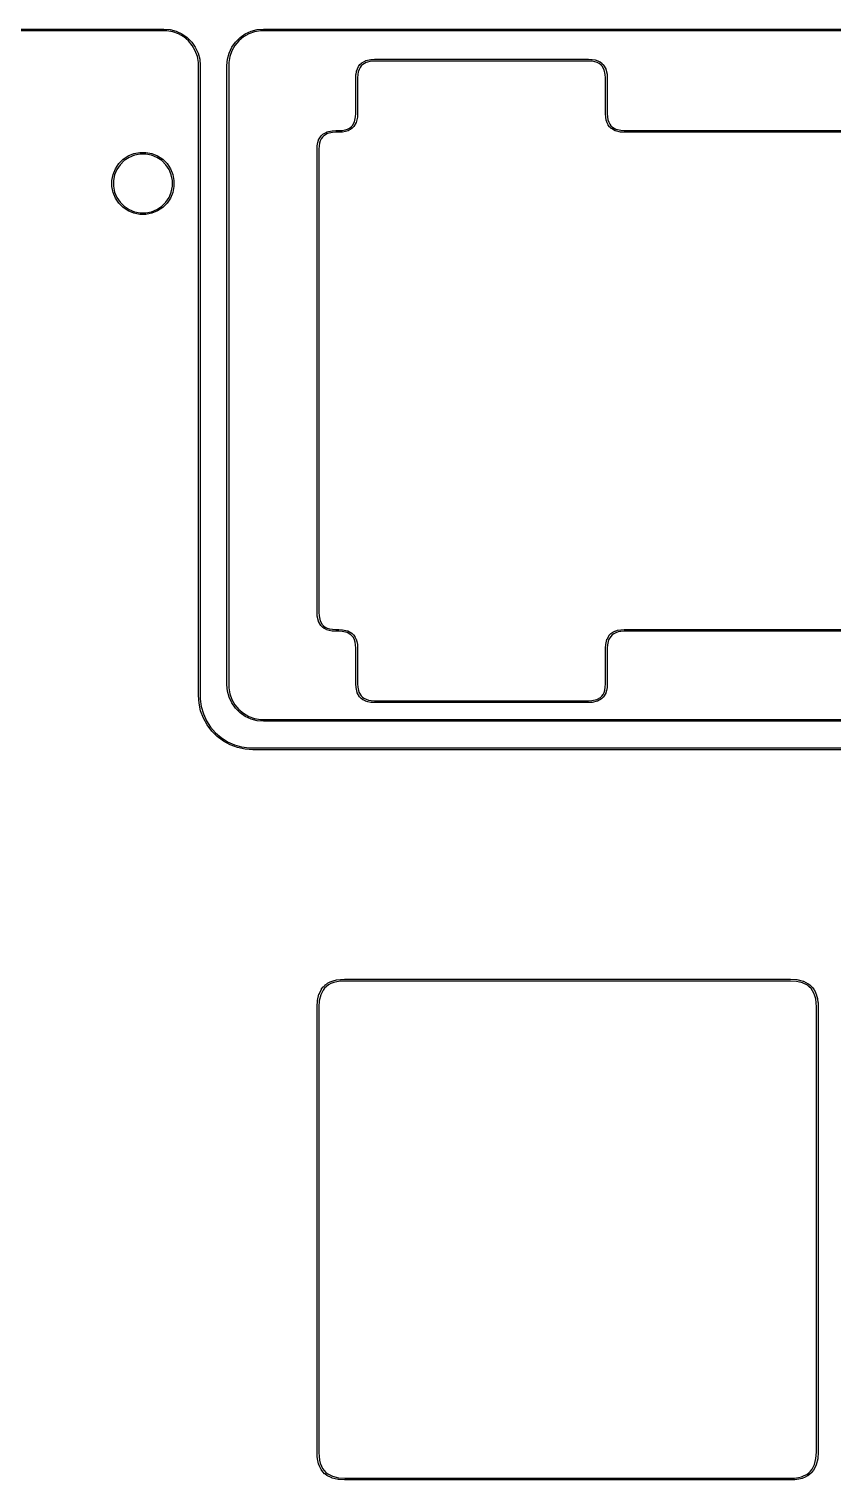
# Model space of a CAD drawing. Extents: x 16 to 363, y -178 to -8.
# Drawn here: x 300.41 to 322.95, y -55.84 to -15.13 of the extents above; entities that cross this region are included whole.
import ezdxf

# ---------------------------------------------------------------- set-up
doc = ezdxf.new("R2010")
doc.units = 0
doc.layers.add('BLACK', color=7, linetype='CONTINUOUS')

msp = doc.modelspace()

# ---------------------------------------------------------------- linework, layer by layer
at = {"layer": 'BLACK', "linetype": 'CONTINUOUS'}
for p, q in [((264.925, -15.1275), (304.1875, -15.1275)), ((304.1875, -15.1775), (264.925, -15.1775)), ((304.1875, -15.1275), (304.365489, -15.143072)), ((304.272801, -15.1775), (304.1875, -15.1775)), ((304.440812, -15.207125), (304.272801, -15.1775)), ((304.365489, -15.143072), (304.538071, -15.189315)), ((304.601127, -15.265475), (304.440812, -15.207125)), ((304.538071, -15.189315), (304.7, -15.264824)), ((304.748873, -15.350776), (304.601127, -15.265475)), ((304.7, -15.264824), (304.846357, -15.367304)), ((304.879562, -15.460438), (304.748873, -15.350776)), ((304.846357, -15.367304), (304.972696, -15.493643)), ((304.989224, -15.591127), (304.879562, -15.460438)), ((306.295438, -15.460438), (306.185776, -15.591127)), ((306.202304, -15.493643), (306.328643, -15.367304)), ((306.426127, -15.350776), (306.295438, -15.460438)), ((306.328643, -15.367304), (306.475, -15.264824)), ((306.573873, -15.265475), (306.426127, -15.350776)), ((306.475, -15.264824), (306.636929, -15.189315)), ((306.734188, -15.207125), (306.573873, -15.265475)), ((306.636929, -15.189315), (306.809511, -15.143072)), ((306.902199, -15.1775), (306.734188, -15.207125)), ((306.809511, -15.143072), (306.9875, -15.1275)), ((306.9875, -15.1775), (306.902199, -15.1775)), ((306.9875, -15.1275), (333.91, -15.1275)), ((333.91, -15.1775), (306.9875, -15.1775)), ((304.972696, -15.493643), (305.075176, -15.64)), ((305.074525, -15.738873), (304.989224, -15.591127)), ((305.132875, -15.899188), (305.074525, -15.738873)), ((305.075176, -15.64), (305.150685, -15.801929)), ((305.150685, -15.801929), (305.196928, -15.974511)), ((305.978072, -15.974511), (306.024315, -15.801929)), ((306.024315, -15.801929), (306.099824, -15.64)), ((306.100475, -15.738873), (306.042125, -15.899188)), ((306.099824, -15.64), (306.202304, -15.493643)), ((306.185776, -15.591127), (306.100475, -15.738873)), ((305.1625, -16.067199), (305.132875, -15.899188)), ((305.1625, -16.1525), (305.1625, -16.067199)), ((305.1625, -33.825), (305.1625, -16.1525)), ((305.196928, -15.974511), (305.2125, -16.1525)), ((305.2125, -16.1525), (305.2125, -33.825)), ((305.9625, -16.1525), (305.978072, -15.974511)), ((305.9625, -33.525), (305.9625, -16.1525)), ((306.042125, -15.899188), (306.0125, -16.067199)), ((306.0125, -16.067199), (306.0125, -16.1525)), ((306.0125, -16.1525), (306.0125, -33.525)), ((309.595726, -16.312268), (309.618011, -16.243744)), ((309.618011, -16.243744), (309.61896, -16.242049)), ((309.61896, -16.242049), (309.619483, -16.24018)), ((309.619483, -16.24018), (309.650014, -16.179903)), ((309.66496, -16.261047), (309.643816, -16.326062)), ((309.650014, -16.179903), (309.651302, -16.17826)), ((309.651302, -16.17826), (309.65219, -16.176369)), ((309.65219, -16.176369), (309.688354, -16.127289)), ((309.693678, -16.204351), (309.66496, -16.261047)), ((309.688354, -16.127289), (309.689925, -16.125855)), ((309.689925, -16.125855), (309.691141, -16.124109)), ((309.691141, -16.124109), (309.73457, -16.082296)), ((309.727349, -16.158655), (309.693678, -16.204351)), ((309.767011, -16.120469), (309.727349, -16.158655)), ((309.73457, -16.082296), (309.737176, -16.080625)), ((309.737176, -16.080625), (309.739509, -16.078598)), ((309.739509, -16.078598), (309.846832, -16.017285)), ((309.868499, -16.06249), (309.767011, -16.120469)), ((309.846832, -16.017285), (309.850228, -16.016149)), ((309.850228, -16.016149), (309.853476, -16.014665)), ((309.853476, -16.014665), (309.995666, -15.98102)), ((310.005007, -16.030189), (309.868499, -16.06249)), ((309.995666, -15.98102), (309.997897, -15.980939)), ((309.997897, -15.980939), (310.000062, -15.980385)), ((310.000062, -15.980385), (310.098139, -15.975037)), ((310.100182, -16.025), (310.005007, -16.030189)), ((310.098139, -15.975037), (310.098822, -15.975134)), ((310.098822, -15.975134), (310.0995, -15.975)), ((310.0995, -15.975), (316.0995, -15.975)), ((316.098851, -16.025), (310.100182, -16.025)), ((316.191652, -16.029884), (316.098851, -16.025)), ((316.0995, -15.975), (316.100155, -15.97513)), ((316.100155, -15.97513), (316.100814, -15.975035)), ((316.100814, -15.975035), (316.195813, -15.980035)), ((316.273437, -16.044316), (316.191652, -16.029884)), ((316.195813, -15.980035), (316.197302, -15.980413)), ((316.197302, -15.980413), (316.198845, -15.98038)), ((316.198845, -15.98038), (316.283844, -15.99538)), ((316.338452, -16.06546), (316.273437, -16.044316)), ((316.283844, -15.99538), (316.285486, -15.996018)), ((316.285486, -15.996018), (316.287232, -15.996226)), ((316.287232, -15.996226), (316.355756, -16.018511)), ((316.395148, -16.094178), (316.338452, -16.06546)), ((316.355756, -16.018511), (316.35745, -16.01946)), ((316.35745, -16.01946), (316.35932, -16.019983)), ((316.35932, -16.019983), (316.419597, -16.050514)), ((316.440844, -16.127849), (316.395148, -16.094178)), ((316.419597, -16.050514), (316.421239, -16.051802)), ((316.421239, -16.051802), (316.423131, -16.05269)), ((316.423131, -16.05269), (316.472211, -16.088854)), ((316.47903, -16.167511), (316.440844, -16.127849)), ((316.472211, -16.088854), (316.473644, -16.090425)), ((316.473644, -16.090425), (316.475391, -16.091641)), ((316.475391, -16.091641), (316.517204, -16.13507)), ((316.537009, -16.268999), (316.47903, -16.167511)), ((316.517204, -16.13507), (316.518874, -16.137676)), ((316.518874, -16.137676), (316.520902, -16.140009)), ((316.520902, -16.140009), (316.582215, -16.247332)), ((316.56931, -16.405507), (316.537009, -16.268999)), ((316.582215, -16.247332), (316.58335, -16.250728)), ((316.58335, -16.250728), (316.584835, -16.253976)), ((316.584835, -16.253976), (316.61848, -16.396166)), ((309.5745, -16.5), (309.57463, -16.499344)), ((309.5745, -17.499317), (309.5745, -16.5)), ((309.574535, -16.498686), (309.579535, -16.403687)), ((309.57463, -16.499344), (309.574535, -16.498686)), ((309.579535, -16.403687), (309.579913, -16.402197)), ((309.57988, -16.400655), (309.59488, -16.315656)), ((309.579913, -16.402197), (309.57988, -16.400655)), ((309.59488, -16.315656), (309.595518, -16.314013)), ((309.595518, -16.314013), (309.595726, -16.312268)), ((309.629384, -16.407847), (309.6245, -16.500649)), ((309.6245, -16.500649), (309.6245, -17.5)), ((309.643816, -16.326062), (309.629384, -16.407847)), ((316.5745, -16.500682), (316.56931, -16.405507)), ((316.5745, -17.5), (316.5745, -16.500682)), ((316.61848, -16.396166), (316.61856, -16.398397)), ((316.61856, -16.398397), (316.619115, -16.400562)), ((316.619115, -16.400562), (316.624463, -16.498639)), ((316.624463, -16.498639), (316.624365, -16.499322)), ((316.624365, -16.499322), (316.6245, -16.5)), ((316.6245, -16.5), (316.6245, -17.499351)), ((309.56931, -17.594492), (309.5745, -17.499317)), ((309.624463, -17.501361), (309.619115, -17.599438)), ((309.6245, -17.5), (309.624365, -17.500677)), ((309.624365, -17.500677), (309.624463, -17.501361)), ((316.57463, -17.500655), (316.5745, -17.5)), ((316.574535, -17.501314), (316.57463, -17.500655)), ((316.579535, -17.596313), (316.574535, -17.501314)), ((316.6245, -17.499351), (316.629384, -17.592152)), ((309.338452, -17.934539), (309.395147, -17.905823)), ((309.395147, -17.905823), (309.440845, -17.87215)), ((309.472212, -17.911146), (309.423132, -17.94731)), ((309.440845, -17.87215), (309.47903, -17.832488)), ((309.473645, -17.909574), (309.472212, -17.911146)), ((309.475392, -17.908359), (309.473645, -17.909574)), ((309.517205, -17.864929), (309.475392, -17.908359)), ((309.47903, -17.832488), (309.537009, -17.731)), ((309.518875, -17.862323), (309.517205, -17.864929)), ((309.520902, -17.859991), (309.518875, -17.862323)), ((309.582215, -17.752668), (309.520902, -17.859991)), ((309.537009, -17.731), (309.56931, -17.594492)), ((309.58335, -17.749271), (309.582215, -17.752668)), ((309.584835, -17.746024), (309.58335, -17.749271)), ((309.61848, -17.603834), (309.584835, -17.746024)), ((309.61856, -17.601602), (309.61848, -17.603834)), ((309.619115, -17.599438), (309.61856, -17.601602)), ((316.579913, -17.597802), (316.579535, -17.596313)), ((316.57988, -17.599345), (316.579913, -17.597802)), ((316.59488, -17.684344), (316.57988, -17.599345)), ((316.595518, -17.685986), (316.59488, -17.684344)), ((316.595726, -17.687732), (316.595518, -17.685986)), ((316.618011, -17.756256), (316.595726, -17.687732)), ((316.61896, -17.75795), (316.618011, -17.756256)), ((316.619483, -17.75982), (316.61896, -17.75795)), ((316.650014, -17.820097), (316.619483, -17.75982)), ((316.629384, -17.592152), (316.643816, -17.673937)), ((316.643816, -17.673937), (316.66496, -17.738952)), ((316.6513, -17.821737), (316.650014, -17.820097)), ((316.652189, -17.823631), (316.6513, -17.821737)), ((316.688353, -17.872711), (316.652189, -17.823631)), ((316.66496, -17.738952), (316.693676, -17.795644)), ((316.689925, -17.874145), (316.688353, -17.872711)), ((316.691141, -17.875892), (316.689925, -17.874145)), ((316.734571, -17.917705), (316.691141, -17.875892)), ((316.693676, -17.795644), (316.727346, -17.841342)), ((316.727346, -17.841342), (316.767011, -17.87953)), ((316.767011, -17.87953), (316.868499, -17.937509)), ((308.49288, -18.400655), (308.50788, -18.315656)), ((308.50788, -18.315656), (308.508518, -18.314013)), ((308.508518, -18.314013), (308.508726, -18.312268)), ((308.508726, -18.312268), (308.531011, -18.243744)), ((308.531011, -18.243744), (308.53196, -18.242049)), ((308.53196, -18.242049), (308.532483, -18.24018)), ((308.532483, -18.24018), (308.563014, -18.179903)), ((308.57796, -18.261047), (308.556816, -18.326062)), ((308.563014, -18.179903), (308.564302, -18.17826)), ((308.564302, -18.17826), (308.56519, -18.176369)), ((308.56519, -18.176369), (308.601354, -18.127289)), ((308.606678, -18.204351), (308.57796, -18.261047)), ((308.601354, -18.127289), (308.602925, -18.125855)), ((308.602925, -18.125855), (308.604141, -18.124109)), ((308.604141, -18.124109), (308.64757, -18.082296)), ((308.640349, -18.158655), (308.606678, -18.204351)), ((308.680011, -18.120469), (308.640349, -18.158655)), ((308.64757, -18.082296), (308.650176, -18.080625)), ((308.650176, -18.080625), (308.652509, -18.078598)), ((308.652509, -18.078598), (308.759832, -18.017285)), ((308.781499, -18.06249), (308.680011, -18.120469)), ((308.759832, -18.017285), (308.763228, -18.016149)), ((308.763228, -18.016149), (308.766476, -18.014665)), ((308.766476, -18.014665), (308.908666, -17.98102)), ((308.918007, -18.030189), (308.781499, -18.06249)), ((308.908666, -17.98102), (308.910897, -17.980939)), ((308.910897, -17.980939), (308.913062, -17.980385)), ((308.913062, -17.980385), (309.011139, -17.975037)), ((309.013182, -18.025), (308.918007, -18.030189)), ((309.011139, -17.975037), (309.011822, -17.975134)), ((309.011822, -17.975134), (309.0125, -17.975)), ((309.0125, -17.975), (309.098851, -17.975)), ((309.0995, -18.025), (309.013182, -18.025)), ((309.098851, -17.975), (309.191652, -17.970115)), ((309.100155, -18.024869), (309.0995, -18.025)), ((309.100814, -18.024965), (309.100155, -18.024869)), ((309.195813, -18.019965), (309.100814, -18.024965)), ((309.191652, -17.970115), (309.273437, -17.955683)), ((309.197302, -18.019586), (309.195813, -18.019965)), ((309.198845, -18.01962), (309.197302, -18.019586)), ((309.283844, -18.00462), (309.198845, -18.01962)), ((309.273437, -17.955683), (309.338452, -17.934539)), ((309.285486, -18.003981), (309.283844, -18.00462)), ((309.287232, -18.003774), (309.285486, -18.003981)), ((309.355756, -17.981489), (309.287232, -18.003774)), ((309.35745, -17.980539), (309.355756, -17.981489)), ((309.35932, -17.980017), (309.35745, -17.980539)), ((309.419598, -17.949486), (309.35932, -17.980017)), ((309.42124, -17.948197), (309.419598, -17.949486)), ((309.423132, -17.94731), (309.42124, -17.948197)), ((316.737176, -17.919375), (316.734571, -17.917705)), ((316.739509, -17.921402), (316.737176, -17.919375)), ((316.846832, -17.982715), (316.739509, -17.921402)), ((316.850228, -17.98385), (316.846832, -17.982715)), ((316.853476, -17.985335), (316.850228, -17.98385)), ((316.995666, -18.01898), (316.853476, -17.985335)), ((316.868499, -17.937509), (317.005007, -17.96981)), ((316.997897, -18.01906), (316.995666, -18.01898)), ((317.000062, -18.019615), (316.997897, -18.01906)), ((317.098139, -18.024963), (317.000062, -18.019615)), ((317.005007, -17.96981), (317.100182, -17.975)), ((317.098822, -18.024865), (317.098139, -18.024963)), ((317.0995, -18.025), (317.098822, -18.024865)), ((332.9755, -18.025), (317.0995, -18.025)), ((317.100182, -17.975), (332.974851, -17.975)), ((303.051156, -18.783616), (303.193778, -18.688319)), ((303.193778, -18.688319), (303.352251, -18.622677)), ((303.365606, -18.666704), (303.215466, -18.728894)), ((303.352251, -18.622677), (303.520485, -18.589213)), ((303.524995, -18.635), (303.365606, -18.666704)), ((303.520485, -18.589213), (303.692015, -18.589213)), ((303.687505, -18.635), (303.524995, -18.635)), ((303.846894, -18.666704), (303.687505, -18.635)), ((303.692015, -18.589213), (303.860249, -18.622677)), ((303.997034, -18.728894), (303.846894, -18.666704)), ((303.860249, -18.622677), (304.018722, -18.688319)), ((304.018722, -18.688319), (304.161344, -18.783616)), ((308.4875, -18.5), (308.48763, -18.499344)), ((308.4875, -31.5), (308.4875, -18.5)), ((308.487535, -18.498686), (308.492535, -18.403687)), ((308.48763, -18.499344), (308.487535, -18.498686)), ((308.492535, -18.403687), (308.492913, -18.402197)), ((308.492913, -18.402197), (308.49288, -18.400655)), ((308.542384, -18.407847), (308.5375, -18.500649)), ((308.5375, -18.500649), (308.5375, -31.499317)), ((308.556816, -18.326062), (308.542384, -18.407847)), ((302.768927, -19.206001), (302.834569, -19.047528)), ((302.875144, -19.069216), (302.812954, -19.219356)), ((302.834569, -19.047528), (302.929866, -18.904906)), ((302.965431, -18.934093), (302.875144, -19.069216)), ((302.929866, -18.904906), (303.051156, -18.783616)), ((303.080343, -18.819181), (302.965431, -18.934093)), ((303.215466, -18.728894), (303.080343, -18.819181)), ((304.132157, -18.819181), (303.997034, -18.728894)), ((304.247069, -18.934093), (304.132157, -18.819181)), ((304.161344, -18.783616), (304.282634, -18.904906)), ((304.337356, -19.069216), (304.247069, -18.934093)), ((304.282634, -18.904906), (304.377931, -19.047528)), ((304.399546, -19.219356), (304.337356, -19.069216)), ((304.377931, -19.047528), (304.443573, -19.206001)), ((302.735463, -19.374235), (302.768927, -19.206001)), ((302.735463, -19.378745), (302.735463, -19.374235)), ((302.735463, -19.545765), (302.735463, -19.378745)), ((302.812954, -19.219356), (302.78125, -19.378745)), ((302.78125, -19.378745), (302.78125, -19.541255)), ((304.43125, -19.378745), (304.399546, -19.219356)), ((304.43125, -19.541255), (304.43125, -19.378745)), ((304.443573, -19.206001), (304.477037, -19.374235)), ((304.477037, -19.374235), (304.477037, -19.545765)), ((302.768927, -19.713999), (302.735463, -19.545765)), ((302.834569, -19.872472), (302.768927, -19.713999)), ((302.78125, -19.541255), (302.812954, -19.700644)), ((302.812954, -19.700644), (302.875144, -19.850784)), ((302.929866, -20.015094), (302.834569, -19.872472)), ((302.875144, -19.850784), (302.965431, -19.985907)), ((304.247069, -19.985907), (304.337356, -19.850784)), ((304.377931, -19.872472), (304.282634, -20.015094)), ((304.337356, -19.850784), (304.399546, -19.700644)), ((304.443573, -19.713999), (304.377931, -19.872472)), ((304.399546, -19.700644), (304.43125, -19.541255)), ((304.477037, -19.545765), (304.443573, -19.713999)), ((303.051156, -20.136384), (302.929866, -20.015094)), ((302.965431, -19.985907), (303.080343, -20.100819)), ((303.193778, -20.231681), (303.051156, -20.136384)), ((303.080343, -20.100819), (303.215466, -20.191106)), ((303.352251, -20.297323), (303.193778, -20.231681)), ((303.215466, -20.191106), (303.365606, -20.253296)), ((303.520485, -20.330787), (303.352251, -20.297323)), ((303.365606, -20.253296), (303.524995, -20.285)), ((303.692015, -20.330787), (303.520485, -20.330787)), ((303.524995, -20.285), (303.687505, -20.285)), ((303.687505, -20.285), (303.846894, -20.253296)), ((303.860249, -20.297323), (303.692015, -20.330787)), ((303.846894, -20.253296), (303.997034, -20.191106)), ((304.018722, -20.231681), (303.860249, -20.297323)), ((303.997034, -20.191106), (304.132157, -20.100819)), ((304.161344, -20.136384), (304.018722, -20.231681)), ((304.132157, -20.100819), (304.247069, -19.985907)), ((304.282634, -20.015094), (304.161344, -20.136384)), ((308.487634, -31.500677), (308.4875, -31.5)), ((308.487537, -31.501361), (308.487634, -31.500677)), ((308.492885, -31.599438), (308.487537, -31.501361)), ((308.493439, -31.601603), (308.492885, -31.599438)), ((308.49352, -31.603834), (308.493439, -31.601603)), ((308.527165, -31.746023), (308.49352, -31.603834)), ((308.528651, -31.749276), (308.527165, -31.746023)), ((308.529786, -31.752668), (308.528651, -31.749276)), ((308.591098, -31.859991), (308.529786, -31.752668)), ((308.5375, -31.499317), (308.542689, -31.59449)), ((308.542689, -31.59449), (308.57499, -31.731)), ((308.57499, -31.731), (308.632971, -31.832491)), ((308.593124, -31.862323), (308.591098, -31.859991)), ((308.594795, -31.864929), (308.593124, -31.862323)), ((308.636608, -31.908359), (308.594795, -31.864929)), ((308.632971, -31.832491), (308.671157, -31.872153)), ((308.638355, -31.909575), (308.636608, -31.908359)), ((308.639788, -31.911146), (308.638355, -31.909575)), ((308.688868, -31.947311), (308.639788, -31.911146)), ((308.671157, -31.872153), (308.716852, -31.905823)), ((308.690761, -31.948199), (308.688868, -31.947311)), ((308.692402, -31.949486), (308.690761, -31.948199)), ((308.75268, -31.980017), (308.692402, -31.949486)), ((308.716852, -31.905823), (308.773545, -31.934538)), ((308.754549, -31.980539), (308.75268, -31.980017)), ((308.756244, -31.981489), (308.754549, -31.980539)), ((308.824769, -32.003774), (308.756244, -31.981489)), ((308.773545, -31.934538), (308.838562, -31.955683)), ((308.826512, -32.003981), (308.824769, -32.003774)), ((308.828155, -32.00462), (308.826512, -32.003981)), ((308.913155, -32.01962), (308.828155, -32.00462)), ((308.838562, -31.955683), (308.920345, -31.970115)), ((308.914696, -32.019586), (308.913155, -32.01962)), ((308.916186, -32.019965), (308.914696, -32.019586)), ((309.011186, -32.024965), (308.916186, -32.019965)), ((308.920345, -31.970115), (309.013148, -31.975)), ((309.011844, -32.024869), (309.011186, -32.024965)), ((309.0125, -32.025), (309.011844, -32.024869)), ((309.098818, -32.025), (309.0125, -32.025)), ((309.013148, -31.975), (309.0995, -31.975)), ((309.19399, -32.030189), (309.098818, -32.025)), ((309.0995, -31.975), (309.100177, -31.975134)), ((309.100177, -31.975134), (309.100861, -31.975037)), ((309.100861, -31.975037), (309.198938, -31.980385)), ((309.3305, -32.06249), (309.19399, -32.030189)), ((309.198938, -31.980385), (309.201103, -31.980939)), ((309.201103, -31.980939), (309.203334, -31.98102)), ((309.203334, -31.98102), (309.345523, -32.014665)), ((309.43199, -32.120471), (309.3305, -32.06249)), ((309.345523, -32.014665), (309.348776, -32.016151)), ((309.348776, -32.016151), (309.352168, -32.017286)), ((309.352168, -32.017286), (309.459491, -32.078598)), ((309.471653, -32.158658), (309.43199, -32.120471)), ((309.459491, -32.078598), (309.461822, -32.080624)), ((309.461822, -32.080624), (309.464429, -32.082295)), ((309.464429, -32.082295), (309.507859, -32.124109)), ((309.505323, -32.204353), (309.471653, -32.158658)), ((309.507859, -32.124109), (309.509075, -32.125856)), ((309.509075, -32.125856), (309.510646, -32.127289)), ((309.510646, -32.127289), (309.546811, -32.176369)), ((316.616786, -32.247332), (316.678098, -32.140009)), ((316.678098, -32.140009), (316.680124, -32.137677)), ((316.680124, -32.137677), (316.681795, -32.135071)), ((316.681795, -32.135071), (316.723609, -32.091641)), ((316.758158, -32.127846), (316.719971, -32.167509)), ((316.723609, -32.091641), (316.725356, -32.090424)), ((316.725356, -32.090424), (316.726789, -32.088854)), ((316.726789, -32.088854), (316.775869, -32.052689)), ((316.803853, -32.094176), (316.758158, -32.127846)), ((316.775869, -32.052689), (316.777762, -32.0518)), ((316.777762, -32.0518), (316.779403, -32.050514)), ((316.779403, -32.050514), (316.839679, -32.019983)), ((316.860545, -32.065461), (316.803853, -32.094176)), ((316.839679, -32.019983), (316.841549, -32.01946)), ((316.841549, -32.01946), (316.843244, -32.018511)), ((316.843244, -32.018511), (316.911769, -31.996226)), ((316.925562, -32.044316), (316.860545, -32.065461)), ((316.911769, -31.996226), (316.913512, -31.996018)), ((316.913512, -31.996018), (316.915155, -31.99538)), ((316.915155, -31.99538), (317.000155, -31.98038)), ((317.007345, -32.029884), (316.925562, -32.044316)), ((317.000155, -31.98038), (317.001696, -31.980413)), ((317.001696, -31.980413), (317.003186, -31.980035)), ((317.003186, -31.980035), (317.098186, -31.975035)), ((317.100148, -32.025), (317.007345, -32.029884)), ((317.098186, -31.975035), (317.098844, -31.97513)), ((317.098844, -31.97513), (317.0995, -31.975)), ((317.0995, -31.975), (332.9755, -31.975)), ((332.974818, -32.025), (317.100148, -32.025)), ((309.534038, -32.261045), (309.505323, -32.204353)), ((309.555183, -32.326062), (309.534038, -32.261045)), ((309.546811, -32.176369), (309.547699, -32.178262)), ((309.547699, -32.178262), (309.548986, -32.179903)), ((309.548986, -32.179903), (309.579517, -32.240179)), ((309.569615, -32.407845), (309.555183, -32.326062)), ((309.5745, -32.500648), (309.569615, -32.407845)), ((309.5745, -33.5), (309.5745, -32.500648)), ((309.579517, -32.240179), (309.580039, -32.242049)), ((309.580039, -32.242049), (309.580989, -32.243744)), ((309.580989, -32.243744), (309.603274, -32.312269)), ((309.603274, -32.312269), (309.603481, -32.314012)), ((309.603481, -32.314012), (309.60412, -32.315655)), ((309.60412, -32.315655), (309.61912, -32.400655)), ((309.61912, -32.400655), (309.619086, -32.402196)), ((309.619086, -32.402196), (309.619465, -32.403686)), ((309.619465, -32.403686), (309.624465, -32.498686)), ((309.624465, -32.498686), (309.624369, -32.499344)), ((309.624369, -32.499344), (309.6245, -32.5)), ((309.6245, -32.5), (309.6245, -33.499317)), ((316.5745, -32.5), (316.574634, -32.499322)), ((316.5745, -33.499351), (316.5745, -32.5)), ((316.574537, -32.498639), (316.579885, -32.400562)), ((316.574634, -32.499322), (316.574537, -32.498639)), ((316.579885, -32.400562), (316.580439, -32.398396)), ((316.580439, -32.398396), (316.58052, -32.396166)), ((316.58052, -32.396166), (316.614165, -32.253977)), ((316.614165, -32.253977), (316.615651, -32.250723)), ((316.615651, -32.250723), (316.616786, -32.247332)), ((316.629689, -32.405509), (316.6245, -32.500682)), ((316.6245, -32.500682), (316.6245, -33.5)), ((316.66199, -32.268999), (316.629689, -32.405509)), ((316.719971, -32.167509), (316.66199, -32.268999)), ((305.978072, -33.702989), (305.9625, -33.525)), ((306.024315, -33.875571), (305.978072, -33.702989)), ((306.0125, -33.525), (306.0125, -33.610301)), ((306.0125, -33.610301), (306.042125, -33.778312)), ((306.042125, -33.778312), (306.100475, -33.938627)), ((309.574634, -33.500677), (309.5745, -33.5)), ((309.574537, -33.501361), (309.574634, -33.500677)), ((309.579885, -33.599438), (309.574537, -33.501361)), ((309.580439, -33.601603), (309.579885, -33.599438)), ((309.58052, -33.603834), (309.580439, -33.601603)), ((309.614165, -33.746023), (309.58052, -33.603834)), ((309.615651, -33.749276), (309.614165, -33.746023)), ((309.616786, -33.752668), (309.615651, -33.749276)), ((309.678098, -33.859991), (309.616786, -33.752668)), ((309.6245, -33.499317), (309.629689, -33.59449)), ((309.629689, -33.59449), (309.66199, -33.731)), ((309.66199, -33.731), (309.719971, -33.832491)), ((316.505323, -33.795645), (316.534038, -33.738954)), ((316.534038, -33.738954), (316.555183, -33.673937)), ((316.579517, -33.759821), (316.548986, -33.820097)), ((316.555183, -33.673937), (316.569615, -33.592154)), ((316.569615, -33.592154), (316.5745, -33.499351)), ((316.580039, -33.75795), (316.579517, -33.759821)), ((316.580989, -33.756256), (316.580039, -33.75795)), ((316.603274, -33.687731), (316.580989, -33.756256)), ((316.603481, -33.685987), (316.603274, -33.687731)), ((316.60412, -33.684345), (316.603481, -33.685987)), ((316.61912, -33.599345), (316.60412, -33.684345)), ((316.619465, -33.596314), (316.619086, -33.597803)), ((316.619086, -33.597803), (316.61912, -33.599345)), ((316.624465, -33.501314), (316.619465, -33.596314)), ((316.6245, -33.5), (316.624369, -33.500655)), ((316.624369, -33.500655), (316.624465, -33.501314)), ((305.178022, -34.04203), (305.1625, -33.825)), ((305.224273, -34.254642), (305.178022, -34.04203)), ((305.2125, -33.825), (305.2125, -33.930494)), ((305.2125, -33.930494), (305.242526, -34.139335)), ((305.242526, -34.139335), (305.301969, -34.341776)), ((306.099824, -34.0375), (306.024315, -33.875571)), ((306.202304, -34.183857), (306.099824, -34.0375)), ((306.100475, -33.938627), (306.185776, -34.086373)), ((306.185776, -34.086373), (306.295438, -34.217062)), ((306.328643, -34.310196), (306.202304, -34.183857)), ((309.680124, -33.862323), (309.678098, -33.859991)), ((309.681795, -33.864929), (309.680124, -33.862323)), ((309.723608, -33.908359), (309.681795, -33.864929)), ((309.719971, -33.832491), (309.758157, -33.872153)), ((309.725355, -33.909575), (309.723608, -33.908359)), ((309.726788, -33.911146), (309.725355, -33.909575)), ((309.775868, -33.947311), (309.726788, -33.911146)), ((309.758157, -33.872153), (309.803852, -33.905823)), ((309.777761, -33.948199), (309.775868, -33.947311)), ((309.779402, -33.949486), (309.777761, -33.948199)), ((309.83968, -33.980017), (309.779402, -33.949486)), ((309.803852, -33.905823), (309.860545, -33.934538)), ((309.841549, -33.980539), (309.83968, -33.980017)), ((309.843244, -33.981489), (309.841549, -33.980539)), ((309.911769, -34.003774), (309.843244, -33.981489)), ((309.860545, -33.934538), (309.925562, -33.955683)), ((309.913512, -34.003981), (309.911769, -34.003774)), ((309.915155, -34.00462), (309.913512, -34.003981)), ((310.000155, -34.01962), (309.915155, -34.00462)), ((309.925562, -33.955683), (310.007345, -33.970115)), ((310.001696, -34.019586), (310.000155, -34.01962)), ((310.003186, -34.019965), (310.001696, -34.019586)), ((310.098186, -34.024965), (310.003186, -34.019965)), ((310.007345, -33.970115), (310.100148, -33.975)), ((310.098844, -34.024869), (310.098186, -34.024965)), ((310.0995, -34.025), (310.098844, -34.024869)), ((316.0995, -34.025), (310.0995, -34.025)), ((310.100148, -33.975), (316.098818, -33.975)), ((316.098818, -33.975), (316.19399, -33.96981)), ((316.100177, -34.024865), (316.0995, -34.025)), ((316.100861, -34.024963), (316.100177, -34.024865)), ((316.198938, -34.019615), (316.100861, -34.024963)), ((316.19399, -33.96981), (316.3305, -33.937509)), ((316.201103, -34.01906), (316.198938, -34.019615)), ((316.203334, -34.01898), (316.201103, -34.01906)), ((316.345523, -33.985335), (316.203334, -34.01898)), ((316.3305, -33.937509), (316.431991, -33.879528)), ((316.348776, -33.983848), (316.345523, -33.985335)), ((316.352168, -33.982714), (316.348776, -33.983848)), ((316.459491, -33.921402), (316.352168, -33.982714)), ((316.431991, -33.879528), (316.47165, -33.841345)), ((316.461823, -33.919375), (316.459491, -33.921402)), ((316.464429, -33.917705), (316.461823, -33.919375)), ((316.507859, -33.875892), (316.464429, -33.917705)), ((316.47165, -33.841345), (316.505323, -33.795645)), ((316.509073, -33.874147), (316.507859, -33.875892)), ((316.510647, -33.872712), (316.509073, -33.874147)), ((316.54681, -33.823631), (316.510647, -33.872712)), ((316.547696, -33.82174), (316.54681, -33.823631)), ((316.548986, -33.820097), (316.547696, -33.82174)), ((305.300311, -34.458508), (305.224273, -34.254642)), ((305.404588, -34.649477), (305.300311, -34.458508)), ((305.301969, -34.341776), (305.389616, -34.533698)), ((305.389616, -34.533698), (305.503685, -34.711193)), ((306.295438, -34.217062), (306.426127, -34.326724)), ((306.475, -34.412676), (306.328643, -34.310196)), ((306.426127, -34.326724), (306.573873, -34.412025)), ((306.636929, -34.488185), (306.475, -34.412676)), ((306.573873, -34.412025), (306.734188, -34.470375)), ((306.809511, -34.534428), (306.636929, -34.488185)), ((306.734188, -34.470375), (306.902199, -34.5)), ((306.9875, -34.55), (306.809511, -34.534428)), ((306.902199, -34.5), (306.9875, -34.5)), ((306.9875, -34.5), (361.91, -34.5)), ((361.91, -34.55), (306.9875, -34.55)), ((305.534982, -34.823663), (305.404588, -34.649477)), ((305.503685, -34.711193), (305.641853, -34.870647)), ((305.688837, -34.977518), (305.534982, -34.823663)), ((305.641853, -34.870647), (305.801307, -35.008815)), ((305.863023, -35.107912), (305.688837, -34.977518)), ((305.801307, -35.008815), (305.978802, -35.122884)), ((306.053992, -35.212189), (305.863023, -35.107912)), ((305.978802, -35.122884), (306.170724, -35.210531)), ((306.257858, -35.288227), (306.053992, -35.212189)), ((306.170724, -35.210531), (306.373165, -35.269974)), ((306.47047, -35.334478), (306.257858, -35.288227)), ((306.373165, -35.269974), (306.582006, -35.3)), ((306.6875, -35.35), (306.47047, -35.334478)), ((306.582006, -35.3), (306.6875, -35.3)), ((306.6875, -35.3), (361.91, -35.3)), ((361.91, -35.35), (306.6875, -35.35)), ((308.719844, -41.948155), (308.781496, -41.903428)), ((308.781496, -41.903428), (308.783034, -41.90272)), ((308.783034, -41.90272), (308.784342, -41.901642)), ((308.784342, -41.901642), (308.853537, -41.86446)), ((308.875792, -41.909262), (308.80949, -41.94489)), ((308.853537, -41.86446), (308.855084, -41.863986)), ((308.855084, -41.863986), (308.856451, -41.863128)), ((308.856451, -41.863128), (308.938279, -41.831873)), ((308.95473, -41.879112), (308.875792, -41.909262)), ((308.938279, -41.831873), (308.939751, -41.831622)), ((308.939751, -41.831622), (308.9411, -41.830983)), ((308.9411, -41.830983), (309.031452, -41.808255)), ((309.042345, -41.857073), (308.95473, -41.879112)), ((309.031452, -41.808255), (309.032811, -41.808186)), ((309.032811, -41.808186), (309.034095, -41.80774)), ((309.034095, -41.80774), (309.141571, -41.79274)), ((309.147294, -41.842425), (309.042345, -41.857073)), ((309.141571, -41.79274), (309.142784, -41.79281)), ((309.142784, -41.79281), (309.143963, -41.792523)), ((309.143963, -41.792523), (309.261437, -41.787523)), ((309.263023, -41.8375), (309.147294, -41.842425)), ((309.261437, -41.787523), (309.261969, -41.787605)), ((309.261969, -41.787605), (309.2625, -41.7875)), ((309.2625, -41.7875), (321.7625, -41.7875)), ((321.761672, -41.8375), (309.263023, -41.8375)), ((321.932931, -41.848803), (321.761672, -41.8375)), ((321.7625, -41.7875), (321.763317, -41.787662)), ((321.763317, -41.787662), (321.764146, -41.787554)), ((321.764146, -41.787554), (321.938384, -41.799054)), ((322.101888, -41.889968), (321.932931, -41.848803)), ((321.938384, -41.799054), (321.940486, -41.799618)), ((321.940486, -41.799618), (321.942656, -41.799711)), ((321.942656, -41.799711), (322.116553, -41.84208)), ((322.234782, -41.957595), (322.101888, -41.889968)), ((322.116553, -41.84208), (322.119181, -41.843302)), ((322.119181, -41.843302), (322.121973, -41.844088)), ((322.121973, -41.844088), (322.259661, -41.914154)), ((322.259661, -41.914154), (322.261601, -41.915682)), ((322.261601, -41.915682), (322.263804, -41.916805)), ((322.263804, -41.916805), (322.321496, -41.962301)), ((308.499711, -42.382344), (308.54208, -42.208447)), ((308.54208, -42.208447), (308.543302, -42.205818)), ((308.543302, -42.205818), (308.544088, -42.203027)), ((308.544088, -42.203027), (308.614154, -42.065339)), ((308.589968, -42.223111), (308.548803, -42.392068)), ((308.657595, -42.090217), (308.589968, -42.223111)), ((308.614154, -42.065339), (308.615682, -42.063398)), ((308.615682, -42.063398), (308.616805, -42.061196)), ((308.616805, -42.061196), (308.662301, -42.003504)), ((308.700498, -42.035813), (308.657595, -42.090217)), ((308.662301, -42.003504), (308.663612, -42.002384)), ((308.663612, -42.002384), (308.664599, -42.000968)), ((308.664599, -42.000968), (308.717193, -41.950374)), ((308.750606, -41.98761), (308.700498, -42.035813)), ((308.717193, -41.950374), (308.718659, -41.949434)), ((308.718659, -41.949434), (308.719844, -41.948155)), ((308.80949, -41.94489), (308.750606, -41.98761)), ((322.289186, -42.000498), (322.234782, -41.957595)), ((322.337389, -42.050606), (322.289186, -42.000498)), ((322.321496, -41.962301), (322.322615, -41.963612)), ((322.322615, -41.963612), (322.324032, -41.964599)), ((322.324032, -41.964599), (322.374626, -42.017193)), ((322.380109, -42.10949), (322.337389, -42.050606)), ((322.374626, -42.017193), (322.375565, -42.018659)), ((322.375565, -42.018659), (322.376845, -42.019844)), ((322.376845, -42.019844), (322.421572, -42.081496)), ((322.415737, -42.175792), (322.380109, -42.10949)), ((322.445887, -42.25473), (322.415737, -42.175792)), ((322.421572, -42.081496), (322.422279, -42.083034)), ((322.422279, -42.083034), (322.423358, -42.084342)), ((322.423358, -42.084342), (322.46054, -42.153537)), ((322.467926, -42.342345), (322.445887, -42.25473)), ((322.46054, -42.153537), (322.461013, -42.155084)), ((322.461013, -42.155084), (322.461872, -42.156451)), ((322.461872, -42.156451), (322.493127, -42.238279)), ((322.493127, -42.238279), (322.493377, -42.239751)), ((322.493377, -42.239751), (322.494017, -42.2411)), ((322.494017, -42.2411), (322.516745, -42.331452)), ((322.516745, -42.331452), (322.516813, -42.332811)), ((322.516813, -42.332811), (322.51726, -42.334095)), ((322.51726, -42.334095), (322.53226, -42.441571)), ((308.4875, -42.5625), (308.487662, -42.561682)), ((308.4875, -55.0625), (308.4875, -42.5625)), ((308.487554, -42.560854), (308.499054, -42.386616)), ((308.487662, -42.561682), (308.487554, -42.560854)), ((308.499054, -42.386616), (308.499618, -42.384513)), ((308.499618, -42.384513), (308.499711, -42.382344)), ((308.548803, -42.392068), (308.5375, -42.563327)), ((308.5375, -42.563327), (308.5375, -55.061977)), ((322.482574, -42.447294), (322.467926, -42.342345)), ((322.4875, -42.563022), (322.482574, -42.447294)), ((322.4875, -55.061672), (322.4875, -42.563022)), ((322.53226, -42.441571), (322.532189, -42.442784)), ((322.532189, -42.442784), (322.532477, -42.443963)), ((322.532477, -42.443963), (322.537477, -42.561437)), ((322.537477, -42.561437), (322.537394, -42.561969)), ((322.537394, -42.561969), (322.5375, -42.5625)), ((322.5375, -42.5625), (322.5375, -55.0625)), ((308.487605, -55.06303), (308.4875, -55.0625)), ((308.487523, -55.063563), (308.487605, -55.06303)), ((308.492523, -55.181037), (308.487523, -55.063563)), ((308.49281, -55.182215), (308.492523, -55.181037)), ((308.49274, -55.18343), (308.49281, -55.182215)), ((308.50774, -55.290905), (308.49274, -55.18343)), ((308.508186, -55.292188), (308.50774, -55.290905)), ((308.508255, -55.293548), (308.508186, -55.292188)), ((308.530983, -55.3839), (308.508255, -55.293548)), ((308.5375, -55.061977), (308.542425, -55.177705)), ((308.542425, -55.177705), (308.557072, -55.282653)), ((308.557072, -55.282653), (308.579113, -55.370271)), ((322.435031, -55.401888), (322.476196, -55.232931)), ((322.476196, -55.232931), (322.4875, -55.061672)), ((322.525289, -55.242656), (322.48292, -55.416553)), ((322.525381, -55.240486), (322.525289, -55.242656)), ((322.525946, -55.238384), (322.525381, -55.240486)), ((322.537446, -55.064147), (322.525946, -55.238384)), ((322.5375, -55.0625), (322.537337, -55.063318)), ((322.537337, -55.063318), (322.537446, -55.064147)), ((308.531624, -55.385251), (308.530983, -55.3839)), ((308.531874, -55.386721), (308.531624, -55.385251)), ((308.563128, -55.46855), (308.531874, -55.386721)), ((308.563987, -55.469917), (308.563128, -55.46855)), ((308.56446, -55.471463), (308.563987, -55.469917)), ((308.601642, -55.540657), (308.56446, -55.471463)), ((308.579113, -55.370271), (308.609264, -55.44921)), ((308.602718, -55.541962), (308.601642, -55.540657)), ((308.603428, -55.543505), (308.602718, -55.541962)), ((308.648156, -55.605156), (308.603428, -55.543505)), ((308.609264, -55.44921), (308.644887, -55.515504)), ((308.644887, -55.515504), (308.687608, -55.57439)), ((308.649433, -55.606338), (308.648156, -55.605156)), ((308.650374, -55.607807), (308.649433, -55.606338)), ((308.700968, -55.660401), (308.650374, -55.607807)), ((308.687608, -55.57439), (308.735813, -55.624502)), ((308.702384, -55.661387), (308.700968, -55.660401)), ((308.703504, -55.662699), (308.702384, -55.661387)), ((308.761197, -55.708196), (308.703504, -55.662699)), ((308.735813, -55.624502), (308.790217, -55.667404)), ((308.763398, -55.709318), (308.761197, -55.708196)), ((308.765339, -55.710846), (308.763398, -55.709318)), ((308.903027, -55.780912), (308.765339, -55.710846)), ((308.790217, -55.667404), (308.923111, -55.735031)), ((308.923111, -55.735031), (309.092068, -55.776196)), ((321.877705, -55.782574), (321.982653, -55.767927)), ((321.982653, -55.767927), (322.070271, -55.745886)), ((322.070271, -55.745886), (322.14921, -55.715735)), ((322.16855, -55.761872), (322.086721, -55.793126)), ((322.14921, -55.715735), (322.215504, -55.680112)), ((322.169917, -55.761012), (322.16855, -55.761872)), ((322.171463, -55.76054), (322.169917, -55.761012)), ((322.240657, -55.723358), (322.171463, -55.76054)), ((322.215504, -55.680112), (322.27439, -55.637391)), ((322.241962, -55.722281), (322.240657, -55.723358)), ((322.243505, -55.721572), (322.241962, -55.722281)), ((322.305156, -55.676844), (322.243505, -55.721572)), ((322.27439, -55.637391), (322.324502, -55.589186)), ((322.306338, -55.675566), (322.305156, -55.676844)), ((322.307807, -55.674626), (322.306338, -55.675566)), ((322.360401, -55.624032), (322.307807, -55.674626)), ((322.324502, -55.589186), (322.367404, -55.534782)), ((322.361387, -55.622615), (322.360401, -55.624032)), ((322.362699, -55.621496), (322.361387, -55.622615)), ((322.408196, -55.563803), (322.362699, -55.621496)), ((322.367404, -55.534782), (322.435031, -55.401888)), ((322.409318, -55.561601), (322.408196, -55.563803)), ((322.410846, -55.559661), (322.409318, -55.561601)), ((322.480912, -55.421973), (322.410846, -55.559661)), ((322.481697, -55.419181), (322.480912, -55.421973)), ((322.48292, -55.416553), (322.481697, -55.419181)), ((308.905818, -55.781697), (308.903027, -55.780912)), ((308.908447, -55.78292), (308.905818, -55.781697)), ((309.082344, -55.825289), (308.908447, -55.78292)), ((309.084513, -55.825381), (309.082344, -55.825289)), ((309.086616, -55.825946), (309.084513, -55.825381)), ((309.260853, -55.837446), (309.086616, -55.825946)), ((309.092068, -55.776196), (309.263328, -55.7875)), ((309.261681, -55.837337), (309.260853, -55.837446)), ((309.2625, -55.8375), (309.261681, -55.837337)), ((321.7625, -55.8375), (309.2625, -55.8375)), ((309.263328, -55.7875), (321.761977, -55.7875)), ((321.761977, -55.7875), (321.877705, -55.782574)), ((321.76303, -55.837394), (321.7625, -55.8375)), ((321.763563, -55.837477), (321.76303, -55.837394)), ((321.881037, -55.832477), (321.763563, -55.837477)), ((321.882215, -55.832189), (321.881037, -55.832477)), ((321.88343, -55.83226), (321.882215, -55.832189)), ((321.990905, -55.81726), (321.88343, -55.83226)), ((321.992188, -55.816813), (321.990905, -55.81726)), ((321.993548, -55.816745), (321.992188, -55.816813)), ((322.0839, -55.794017), (321.993548, -55.816745)), ((322.085251, -55.793375), (322.0839, -55.794017)), ((322.086721, -55.793126), (322.085251, -55.793375))]:
    msp.add_line(p, q, dxfattribs=at)

doc.saveas('drawing.dxf')
